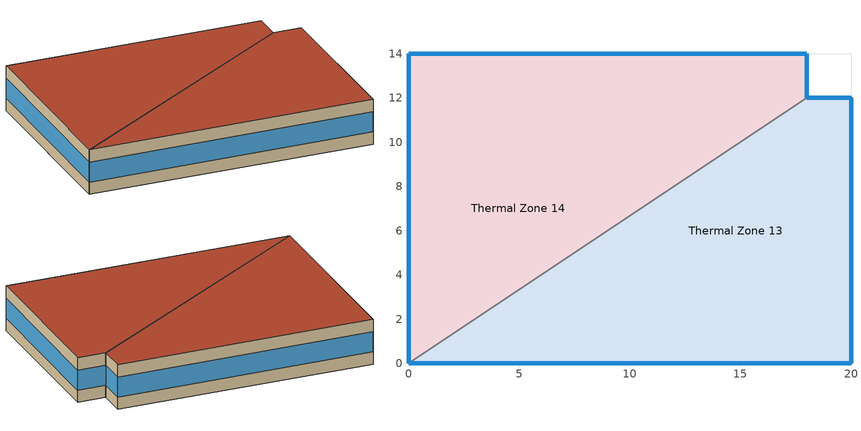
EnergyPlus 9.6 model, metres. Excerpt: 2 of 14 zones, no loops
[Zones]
Thermal Zone 13
 floor to Thermal Zone 11 (Interior Floor): 0,0 18,12 20,12 20,0 z19.2
 wall outside (Ext Wall): 0,0 20,0 20,12 18,12 z19.2:22.4
 wall to Thermal Zone 14 (Interior Wall): 18,12 0,0 z19.2:22.4
 window (Ext Window): 20,0.01 20,11.99 / 19.99,12 18.01,12 / 0.01,0 19.99,0 z20.08:21.52
 roof outside (Ext Roof): 0,0 20,0 20,12 18,12 z22.4
Thermal Zone 14
 floor to Thermal Zone 12 (Interior Floor): 0,0 0,14 18,14 18,12 z19.2
 wall outside (Ext Wall): 18,12 18,14 0,14 0,0 z19.2:22.4
 window (Ext Window): 18,12.01 18,13.99 / 17.99,14 0.01,14 / 0,13.99 0,0.01 z20.08:21.52
 roof outside (Ext Roof): 0,0 18,12 18,14 0,14 z22.4
[Building]
Building 1: North Axis {deg}=-0
[Site:Location]
Washington Dc Dulles IntL Ar: Latitude {deg}=38.98; Longitude {deg}=-77.47; Time Zone {hr}=-5; Elevation {m}=82
[SizingPeriod:DesignDay] Month=7; Day of Month=21; Day Type=SummerDesignDay; Daily Dry-Bulb Temperature Range {deltaC}=14.4; Dry-Bulb Temperature Range Modifier Type=DefaultMultipliers; Barometric Pressure {Pa}=86790; Wind Speed {m/s}=5; Wind Direction {deg}=340; Rain Indicator=No; Snow Indicator=No; Daylight Saving Time Indicator=No; Solar Model Indicator=ASHRAETau; ASHRAE Clear Sky Optical Depth for Beam Irradiance (taub)=0.339; ASHRAE Clear Sky Optical Depth for Diffuse Irradiance (taud)=2.366; Begin Environment Reset Mode=FullResetAtBeginEnvironment
Name | Maximum Dry-Bulb Temperature {C} | Humidity Condition Type | Wetbulb or DewPoint at Maximum Dry-Bulb {C} | Enthalpy at Maximum Dry-Bulb {J/kg}
SALT-LAKE-CITY-IAP Ann Clg .4% Condns DB=>MWB | 36.5 | Wetbulb | 17.1
SALT-LAKE-CITY-IAP Ann Clg .4% Condns DP=>MDB | 22.5 | Dewpoint | 15.6
SALT-LAKE-CITY-IAP Ann Clg .4% Condns Enth=>MDB | 30.8 | Enthalpy |  | 59300
SALT-LAKE-CITY-IAP Ann Clg .4% Condns WB=>MDB | 31.2 | Wetbulb | 19
[Material] Thermal Absorptance=0.9
Name | Roughness | Thickness m | Conductivity W/m-K | Density kg/m3 | Specific Heat J/kg-K | Solar Absorptance | Visible Absorptance
wall concrete | MediumRough | 0.2 | 0.5 | 2243 | 837 | 0.65 | 0.65
roof concrete | MediumRough | 0.25 | 0.5 | 2243 | 837 | 0.65 | 0.65
Wall Insulation [30]; Roof Insulation [30] | MediumRough | 0.1693 | 0.049 | 265 | 836.8 | 0.7 | 0.7
F16 Acoustic tile | MediumSmooth | 0.0191 | 0.06 | 368 | 590 | 0.3 | 0.3
M11 100mm lightweight concrete | MediumRough | 0.1016 | 0.53 | 1280 | 840 | 0.5 | 0.5
G01a 19mm gypsum board | MediumSmooth | 0.019 | 0.16 | 800 | 1090 | 0.4 | 0.4
[Material:AirGap]
Name | Thermal Resistance m2-K/W
F04 Wall air space resistance | 0.15
F05 Ceiling air space resistance | 0.18
[WindowMaterial:SimpleGlazingSystem]
Window Material Simple Glazing System: U-Factor W/m2-K=1.2; Solar Heat Gain Coefficient=0.35
[Construction]
Ext Roof: roof concrete, Roof Insulation [30]
Ext Wall: wall concrete, Wall Insulation [30]
Ext Window: Window Material Simple Glazing System
Interior Floor: F16 Acoustic tile, F05 Ceiling air space resistance, M11 100mm lightweight concrete
Interior Wall: G01a 19mm gypsum board, F04 Wall air space resistance, G01a 19mm gypsum board
[Zone]
Thermal Zone 13; Thermal Zone 14: 0, 0, 0, 19.2, , 1, , , , , , Yes
